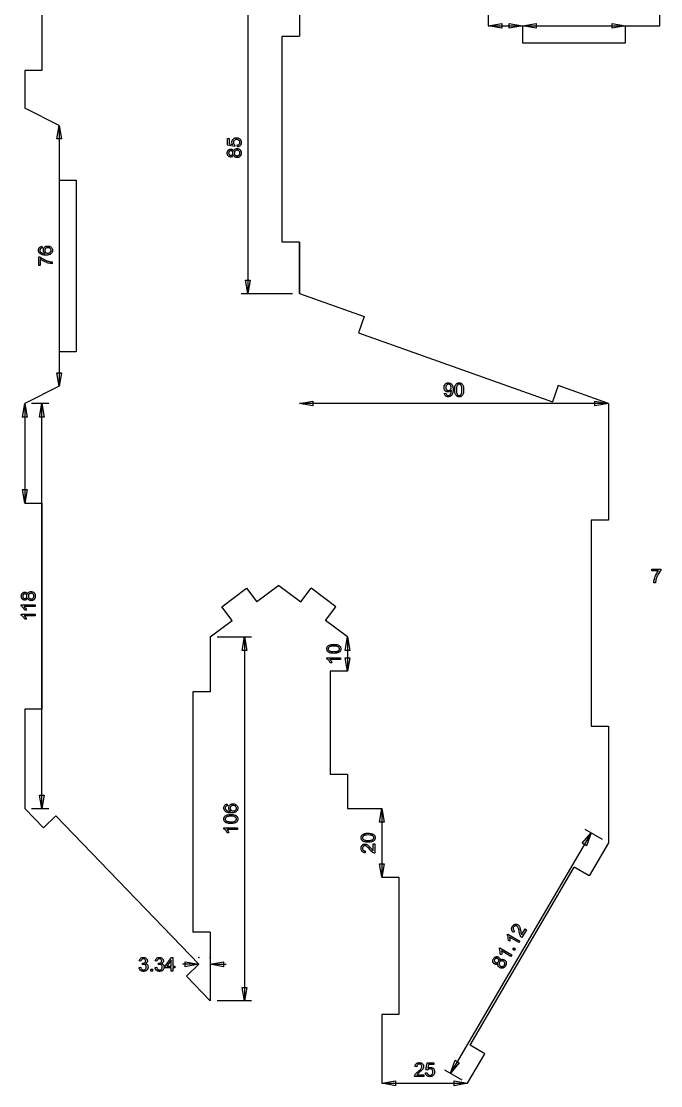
# Model space of a CAD drawing. Extents: x 314 to 1097, y 11 to 816.
# Drawn here: x 634 to 820.2, y 11.3 to 321.3 of the extents above; entities that cross this region are included whole.
import ezdxf

# ---------------------------------------------------------------- set-up
doc = ezdxf.new("R2010")
doc.units = 0
doc.header["$LTSCALE"] = 10
doc.layers.add('Layer_1', color=7, linetype='CONTINUOUS')

msp = doc.modelspace()

# ---------------------------------------------------------------- linework, layer by layer
at = {"layer": 'Layer_1', "color": 7, "linetype": 'CONTINUOUS'}
for p, q in [((770, 470), (770, 320)), ((820, 320), (820, 470)), ((640, 347), (640, 307)), ((700, 327), (700, 242)), ((715, 327), (715, 317)), ((770, 320), (780, 320)), ((770, 320), (780, 320)), ((780, 320), (780, 315)), ((780, 320), (810, 320)), ((810, 320), (820, 320)), ((810, 315), (810, 320)), ((710, 257), (710, 317)), ((710, 317), (715, 317)), ((780, 315), (810, 315)), ((635, 307), (635, 296)), ((640, 307), (635, 307)), ((645, 291), (635, 296)), ((645, 291), (645, 275)), ((645, 291), (645, 215)), ((645, 275), (650, 275)), ((650, 275), (650, 225)), ((715, 257), (710, 257)), ((715, 242), (715, 257)), ((715, 257), (715, 242)), ((698, 242), (713, 242)), ((715, 242), (733.84, 235.3)), ((733.84, 235.3), (732.17, 230.59)), ((732.17, 230.59), (788.7, 210.49)), ((645, 225), (645, 215)), ((650, 225), (645, 225)), ((645, 215), (635, 210)), ((790.38, 215.2), (788.7, 210.49)), ((805, 210), (790.38, 215.2)), ((635, 210), (635, 181)), ((635, 210), (635, 181)), ((642, 210), (637, 210)), ((640, 92), (640, 210)), ((805, 210), (715, 210)), ((805, 210), (805, 176)), ((635, 181), (640, 181)), ((640, 181), (640, 121)), ((805, 176), (800, 176)), ((800, 176), (800, 116)), ((692.4, 150.8), (699.6, 156.2)), ((699.6, 156.2), (702.6, 152.2)), ((709, 157), (702.6, 152.2)), ((709, 157), (715.4, 152.2)), ((715.4, 152.2), (718.4, 156.2)), ((725.6, 150.8), (718.4, 156.2)), ((695.4, 146.8), (692.4, 150.8)), ((722.6, 146.8), (725.6, 150.8)), ((689, 142), (695.4, 146.8)), ((729, 142), (722.6, 146.8)), ((689, 142), (689, 126)), ((691, 142), (701, 142)), ((699, 142), (699, 36)), ((729, 142), (729, 132)), ((729, 142), (729, 132)), ((729, 132), (724, 132)), ((724, 132), (724, 102)), ((689, 126), (684, 126)), ((684, 126), (684, 56)), ((635, 121), (635, 92)), ((640, 121), (635, 121)), ((800, 116), (805, 116)), ((805, 116), (805, 82)), ((724, 102), (729, 102)), ((729, 102), (729, 92)), ((635, 92), (640.41, 86.39)), ((637, 92), (642, 92)), ((729, 92), (739, 92)), ((739, 92), (739, 72)), ((739, 92), (739, 72)), ((640.41, 86.39), (644.01, 89.86)), ((644.01, 89.86), (685.66, 46.67)), ((799.97, 84.95), (758.97, 14.95)), ((803.27, 83.01), (798.24, 85.96)), ((805, 82), (799.38, 72.4)), ((764.74, 23.16), (795.07, 74.93)), ((799.38, 72.4), (795.07, 74.93)), ((739, 72), (744, 72)), ((744, 72), (744, 32)), ((689, 56), (684, 56)), ((689, 56), (689, 36)), ((685.66, 46.67), (680.94, 46.67)), ((682.06, 43.2), (685.66, 46.67)), ((689, 46.67), (693.71, 46.67)), ((689, 36), (682.06, 43.2)), ((701, 36), (691, 36)), ((739, 32), (739, 12)), ((744, 32), (739, 32)), ((769.05, 20.63), (764.74, 23.16)), ((764, 12), (769.05, 20.63)), ((757.24, 15.96), (762.27, 13.01)), ((739, 12), (764, 12)), ((739, 12), (764, 12))]:
    msp.add_line(p, q, dxfattribs=at)
at = {"layer": 'Layer_1', "color": 7, "linetype": 'CONTINUOUS', "flags": 128}
for points in [[(770, 320), (773.94, 320.69), (773.94, 319.31), (770, 320)], [(780, 320), (776.06, 319.31), (776.06, 320.69), (780, 320)], [(780, 320), (783.94, 320.69), (783.94, 319.31), (780, 320)], [(810, 320), (806.06, 319.31), (806.06, 320.69), (810, 320)], [(645, 291), (645.69, 287.06), (644.31, 287.06), (645, 291)], [(696.95, 284.73), (696.91, 285.25), (697.09, 285.29), (697.24, 285.34), (697.37, 285.42), (697.47, 285.51), (697.56, 285.62), (697.62, 285.74), (697.65, 285.88), (697.66, 286.02), (697.65, 286.19), (697.6, 286.34), (697.51, 286.49), (697.4, 286.62), (697.25, 286.72), (697.09, 286.8), (696.9, 286.85), (696.69, 286.86), (696.49, 286.85), (696.31, 286.8), (696.16, 286.73), (696.02, 286.63), (695.92, 286.5), (695.84, 286.35), (695.8, 286.19), (695.78, 286.01), (695.79, 285.89), (695.81, 285.78), (695.84, 285.68), (695.89, 285.58), (695.95, 285.49), (696.01, 285.41), (696.09, 285.34), (696.17, 285.28), (696.11, 284.82), (694.05, 285.21), (694.05, 287.2), (694.52, 287.2), (694.52, 285.6), (695.6, 285.38), (695.49, 285.57), (695.41, 285.75), (695.36, 285.94), (695.35, 286.14), (695.35, 286.27), (695.37, 286.39), (695.4, 286.51), (695.44, 286.62), (695.49, 286.73), (695.55, 286.83), (695.63, 286.93), (695.71, 287.02), (695.8, 287.11), (695.91, 287.18), (696.01, 287.24), (696.13, 287.29), (696.25, 287.33), (696.37, 287.36), (696.5, 287.38), (696.64, 287.38), (696.78, 287.38), (696.91, 287.36), (697.03, 287.34), (697.15, 287.3), (697.27, 287.26), (697.38, 287.21), (697.48, 287.14), (697.58, 287.07), (697.7, 286.97), (697.8, 286.86), (697.88, 286.74), (697.95, 286.61), (698, 286.48), (698.04, 286.33), (698.06, 286.18), (698.07, 286.02), (698.05, 285.76), (698.03, 285.64), (697.99, 285.52), (697.95, 285.41), (697.9, 285.31), (697.83, 285.22), (697.76, 285.13), (697.68, 285.04), (697.6, 284.97), (697.51, 284.91), (697.41, 284.86), (697.3, 284.81), (697.19, 284.77), (697.08, 284.75), (696.95, 284.73)], [(695.83, 282.38), (695.77, 282.24), (695.7, 282.11), (695.61, 282.01), (695.51, 281.93), (695.4, 281.86), (695.28, 281.82), (695.15, 281.79), (695.02, 281.78), (694.91, 281.78), (694.81, 281.8), (694.71, 281.82), (694.61, 281.86), (694.52, 281.9), (694.44, 281.96), (694.36, 282.02), (694.28, 282.09), (694.21, 282.18), (694.15, 282.26), (694.1, 282.36), (694.06, 282.46), (694.03, 282.57), (694, 282.68), (693.98, 282.93), (694, 283.18), (694.03, 283.29), (694.06, 283.4), (694.1, 283.5), (694.15, 283.6), (694.22, 283.69), (694.29, 283.77), (694.37, 283.85), (694.45, 283.91), (694.53, 283.97), (694.63, 284.01), (694.72, 284.05), (694.82, 284.07), (694.92, 284.09), (695.03, 284.09), (695.16, 284.08), (695.29, 284.05), (695.41, 284.01), (695.51, 283.94), (695.61, 283.86), (695.7, 283.76), (695.77, 283.64), (695.83, 283.5), (695.9, 283.67), (695.99, 283.83), (696.09, 283.95), (696.22, 284.06), (696.36, 284.15), (696.51, 284.21), (696.68, 284.24), (696.86, 284.25), (696.98, 284.25), (697.1, 284.23), (697.22, 284.2), (697.33, 284.16), (697.43, 284.11), (697.53, 284.05), (697.63, 283.98), (697.72, 283.89), (697.8, 283.8), (697.87, 283.7), (697.93, 283.59), (697.98, 283.47), (698.02, 283.35), (698.05, 283.22), (698.06, 283.08), (698.07, 282.94), (698.06, 282.79), (698.05, 282.65), (698.02, 282.52), (697.98, 282.4), (697.93, 282.29), (697.87, 282.18), (697.8, 282.08), (697.72, 281.98), (697.63, 281.9), (697.53, 281.82), (697.43, 281.76), (697.32, 281.71), (697.21, 281.67), (697.09, 281.64), (696.97, 281.62), (696.84, 281.62), (696.66, 281.63), (696.48, 281.67), (696.33, 281.73), (696.19, 281.82), (696.07, 281.93), (695.97, 282.06), (695.89, 282.21), (695.83, 282.38)], [(695, 282.28), (695.13, 282.29), (695.26, 282.33), (695.37, 282.38), (695.46, 282.46), (695.54, 282.56), (695.6, 282.67), (695.63, 282.8), (695.64, 282.94), (695.63, 283.07), (695.6, 283.2), (695.54, 283.31), (695.46, 283.4), (695.37, 283.48), (695.27, 283.54), (695.15, 283.57), (695.03, 283.59), (694.9, 283.57), (694.78, 283.54), (694.67, 283.48), (694.57, 283.4), (694.49, 283.3), (694.43, 283.19), (694.4, 283.07), (694.39, 282.93), (694.4, 282.8), (694.43, 282.68), (694.49, 282.57), (694.57, 282.47), (694.66, 282.39), (694.77, 282.33), (694.88, 282.29), (695, 282.28)], [(696.85, 282.12), (696.95, 282.13), (697.05, 282.15), (697.15, 282.18), (697.25, 282.22), (697.35, 282.28), (697.43, 282.35), (697.5, 282.43), (697.56, 282.52), (697.6, 282.62), (697.64, 282.72), (697.66, 282.83), (697.66, 282.94), (697.65, 283.11), (697.61, 283.26), (697.54, 283.4), (697.44, 283.52), (697.32, 283.62), (697.18, 283.7), (697.03, 283.74), (696.86, 283.75), (696.69, 283.74), (696.54, 283.69), (696.4, 283.62), (696.28, 283.52), (696.17, 283.39), (696.1, 283.25), (696.06, 283.1), (696.04, 282.93), (696.06, 282.76), (696.1, 282.61), (696.17, 282.47), (696.27, 282.35), (696.39, 282.25), (696.53, 282.18), (696.68, 282.14), (696.85, 282.12)], [(639.98, 255.78), (640.02, 255.29), (639.88, 255.26), (639.77, 255.21), (639.67, 255.16), (639.6, 255.11), (639.51, 255), (639.44, 254.88), (639.4, 254.76), (639.39, 254.62), (639.4, 254.5), (639.42, 254.39), (639.46, 254.3), (639.52, 254.2), (639.61, 254.09), (639.73, 254), (639.86, 253.91), (640.01, 253.84), (640.19, 253.78), (640.41, 253.74), (640.65, 253.71), (640.94, 253.7), (640.81, 253.79), (640.7, 253.9), (640.61, 254.01), (640.54, 254.13), (640.48, 254.26), (640.44, 254.39), (640.41, 254.53), (640.41, 254.67), (640.41, 254.79), (640.43, 254.91), (640.46, 255.02), (640.5, 255.12), (640.55, 255.23), (640.61, 255.32), (640.68, 255.42), (640.77, 255.51), (640.86, 255.59), (640.96, 255.66), (641.07, 255.72), (641.18, 255.77), (641.3, 255.8), (641.43, 255.83), (641.56, 255.85), (641.7, 255.85), (641.89, 255.84), (642.06, 255.81), (642.24, 255.76), (642.4, 255.69), (642.55, 255.6), (642.69, 255.5), (642.8, 255.38), (642.9, 255.24), (642.97, 255.1), (643.03, 254.94), (643.06, 254.77), (643.07, 254.6), (643.06, 254.45), (643.04, 254.31), (643, 254.17), (642.96, 254.04), (642.89, 253.92), (642.81, 253.81), (642.72, 253.7), (642.62, 253.6), (642.49, 253.51), (642.35, 253.43), (642.2, 253.36), (642.02, 253.31), (641.82, 253.26), (641.61, 253.23), (641.38, 253.22), (641.13, 253.21), (640.85, 253.22), (640.59, 253.24), (640.35, 253.27), (640.13, 253.32), (639.93, 253.38), (639.74, 253.45), (639.58, 253.54), (639.44, 253.64), (639.33, 253.74), (639.24, 253.84), (639.16, 253.96), (639.1, 254.08), (639.05, 254.21), (639.01, 254.34), (638.99, 254.49), (638.98, 254.65), (639, 254.87), (639.05, 255.07), (639.13, 255.26), (639.25, 255.42), (639.39, 255.55), (639.56, 255.66), (639.76, 255.74), (639.98, 255.78)], [(641.7, 253.77), (641.83, 253.78), (641.95, 253.8), (642.07, 253.84), (642.19, 253.88), (642.3, 253.94), (642.39, 254.01), (642.48, 254.09), (642.54, 254.18), (642.6, 254.28), (642.63, 254.38), (642.66, 254.49), (642.66, 254.59), (642.65, 254.74), (642.6, 254.88), (642.52, 255.01), (642.41, 255.13), (642.28, 255.22), (642.12, 255.29), (641.94, 255.34), (641.73, 255.35), (641.53, 255.34), (641.36, 255.29), (641.21, 255.22), (641.08, 255.13), (640.97, 255.01), (640.9, 254.88), (640.85, 254.73), (640.84, 254.57), (640.85, 254.41), (640.9, 254.26), (640.97, 254.13), (641.08, 254.01), (641.21, 253.91), (641.35, 253.83), (641.52, 253.79), (641.7, 253.77)], [(639.52, 250.16), (639.05, 250.16), (639.05, 252.75), (639.43, 252.75), (639.65, 252.56), (639.91, 252.37), (640.19, 252.18), (640.51, 251.99), (640.85, 251.81), (641.2, 251.66), (641.55, 251.52), (641.9, 251.41), (642.16, 251.34), (642.43, 251.29), (642.71, 251.25), (643, 251.22), (643, 250.72), (642.75, 250.73), (642.48, 250.77), (642.18, 250.82), (641.86, 250.9), (641.53, 251), (641.2, 251.12), (640.88, 251.25), (640.57, 251.41), (640.27, 251.58), (640, 251.75), (639.75, 251.93), (639.52, 252.12), (639.52, 250.16)], [(700, 242), (699.31, 245.94), (700.69, 245.94), (700, 242)], [(645, 215), (644.31, 218.94), (645.69, 218.94), (645, 215)], [(757.2, 212.92), (757.67, 212.97), (757.71, 212.81), (757.76, 212.68), (757.82, 212.57), (757.9, 212.49), (757.99, 212.42), (758.09, 212.37), (758.21, 212.34), (758.33, 212.34), (758.44, 212.34), (758.55, 212.36), (758.64, 212.39), (758.73, 212.44), (758.81, 212.5), (758.89, 212.56), (758.95, 212.63), (759.01, 212.72), (759.06, 212.81), (759.11, 212.92), (759.19, 213.18), (759.25, 213.48), (759.27, 213.78), (759.26, 213.88), (759.18, 213.77), (759.09, 213.67), (758.98, 213.58), (758.86, 213.5), (758.73, 213.44), (758.6, 213.39), (758.45, 213.37), (758.31, 213.36), (758.19, 213.36), (758.07, 213.38), (757.96, 213.41), (757.85, 213.45), (757.75, 213.5), (757.65, 213.56), (757.56, 213.63), (757.47, 213.72), (757.39, 213.81), (757.32, 213.91), (757.26, 214.02), (757.21, 214.13), (757.17, 214.26), (757.15, 214.39), (757.13, 214.52), (757.12, 214.67), (757.13, 214.81), (757.15, 214.96), (757.17, 215.09), (757.21, 215.21), (757.26, 215.33), (757.33, 215.44), (757.4, 215.55), (757.48, 215.65), (757.58, 215.73), (757.67, 215.81), (757.78, 215.87), (757.89, 215.92), (758, 215.96), (758.12, 215.99), (758.25, 216.01), (758.38, 216.02), (758.57, 216), (758.76, 215.96), (758.93, 215.9), (759.1, 215.81), (759.25, 215.69), (759.38, 215.55), (759.49, 215.39), (759.59, 215.21), (759.66, 214.99), (759.71, 214.73), (759.74, 214.43), (759.75, 214.08), (759.74, 213.72), (759.71, 213.39), (759.66, 213.11), (759.59, 212.86), (759.49, 212.65), (759.38, 212.46), (759.25, 212.3), (759.09, 212.17), (758.92, 212.07), (758.74, 211.99), (758.54, 211.95), (758.32, 211.93), (758.1, 211.95), (757.9, 212), (757.71, 212.08), (757.56, 212.19), (757.42, 212.34), (757.32, 212.51), (757.24, 212.7), (757.2, 212.92)], [(759.21, 214.69), (759.19, 214.89), (759.15, 215.07), (759.08, 215.23), (758.98, 215.36), (758.87, 215.47), (758.74, 215.55), (758.59, 215.59), (758.44, 215.61), (758.28, 215.59), (758.14, 215.54), (758, 215.46), (757.87, 215.34), (757.77, 215.2), (757.69, 215.04), (757.64, 214.85), (757.63, 214.65), (757.64, 214.47), (757.69, 214.3), (757.76, 214.16), (757.86, 214.03), (757.98, 213.92), (758.12, 213.85), (758.27, 213.8), (758.43, 213.79), (758.59, 213.8), (758.74, 213.85), (758.87, 213.92), (758.99, 214.03), (759.09, 214.16), (759.15, 214.31), (759.2, 214.49), (759.21, 214.69)], [(760.23, 213.97), (760.24, 214.31), (760.27, 214.61), (760.31, 214.88), (760.38, 215.11), (760.46, 215.32), (760.56, 215.5), (760.68, 215.65), (760.81, 215.78), (760.96, 215.88), (761.14, 215.96), (761.33, 216), (761.54, 216.02), (761.69, 216.01), (761.84, 215.98), (761.97, 215.94), (762.1, 215.89), (762.22, 215.81), (762.32, 215.73), (762.42, 215.63), (762.5, 215.51), (762.58, 215.38), (762.64, 215.24), (762.7, 215.09), (762.75, 214.92), (762.79, 214.73), (762.82, 214.51), (762.83, 214.25), (762.84, 213.97), (762.83, 213.64), (762.8, 213.34), (762.76, 213.07), (762.7, 212.84), (762.61, 212.63), (762.52, 212.45), (762.4, 212.3), (762.26, 212.17), (762.11, 212.06), (761.94, 211.99), (761.75, 211.95), (761.54, 211.93), (761.4, 211.94), (761.26, 211.96), (761.14, 211.99), (761.02, 212.04), (760.91, 212.09), (760.81, 212.17), (760.71, 212.25), (760.63, 212.35), (760.53, 212.48), (760.45, 212.64), (760.39, 212.81), (760.33, 213), (760.29, 213.22), (760.26, 213.45), (760.24, 213.7), (760.23, 213.97)], [(760.74, 213.97), (760.75, 213.52), (760.79, 213.15), (760.83, 213), (760.87, 212.87), (760.91, 212.75), (760.97, 212.66), (761.09, 212.52), (761.16, 212.46), (761.22, 212.42), (761.3, 212.38), (761.37, 212.36), (761.45, 212.34), (761.54, 212.34), (761.62, 212.34), (761.7, 212.36), (761.77, 212.38), (761.85, 212.42), (761.92, 212.46), (761.98, 212.52), (762.11, 212.66), (762.16, 212.76), (762.21, 212.87), (762.25, 213), (762.28, 213.15), (762.32, 213.52), (762.34, 213.97), (762.32, 214.43), (762.28, 214.79), (762.25, 214.95), (762.21, 215.08), (762.16, 215.19), (762.11, 215.29), (761.98, 215.43), (761.92, 215.48), (761.85, 215.53), (761.77, 215.56), (761.7, 215.59), (761.61, 215.6), (761.53, 215.61), (761.37, 215.59), (761.23, 215.54), (761.1, 215.45), (760.99, 215.32), (760.93, 215.22), (760.88, 215.1), (760.84, 214.96), (760.8, 214.8), (760.77, 214.62), (760.75, 214.43), (760.74, 213.97)], [(635, 210), (635.69, 206.06), (634.31, 206.06), (635, 210)], [(640, 210), (640.69, 206.06), (639.31, 206.06), (640, 210)], [(715, 210), (718.94, 210.69), (718.94, 209.31), (715, 210)], [(805, 210), (801.06, 209.31), (801.06, 210.69), (805, 210)], [(635, 181), (634.31, 184.94), (635.69, 184.94), (635, 181)], [(817.65, 161.27), (817.65, 161.74), (820.24, 161.74), (820.24, 161.36), (820.05, 161.14), (819.86, 160.88), (819.67, 160.6), (819.48, 160.28), (819.31, 159.94), (819.15, 159.59), (819.02, 159.24), (818.9, 158.89), (818.84, 158.63), (818.78, 158.36), (818.74, 158.08), (818.72, 157.79), (818.21, 157.79), (818.23, 158.04), (818.26, 158.31), (818.32, 158.61), (818.4, 158.93), (818.49, 159.26), (818.61, 159.59), (818.75, 159.91), (818.91, 160.22), (819.07, 160.52), (819.25, 160.79), (819.43, 161.04), (819.61, 161.27), (817.65, 161.27)], [(635.83, 153.33), (635.77, 153.19), (635.7, 153.07), (635.61, 152.96), (635.51, 152.88), (635.4, 152.82), (635.28, 152.77), (635.15, 152.74), (635.02, 152.73), (634.91, 152.74), (634.81, 152.75), (634.71, 152.78), (634.61, 152.81), (634.52, 152.86), (634.44, 152.91), (634.36, 152.97), (634.28, 153.05), (634.21, 153.13), (634.15, 153.22), (634.1, 153.31), (634.06, 153.41), (634.03, 153.52), (634, 153.64), (633.98, 153.88), (634, 154.13), (634.03, 154.25), (634.06, 154.36), (634.1, 154.46), (634.15, 154.55), (634.22, 154.64), (634.29, 154.73), (634.37, 154.8), (634.45, 154.87), (634.53, 154.92), (634.63, 154.97), (634.72, 155), (634.82, 155.03), (634.92, 155.04), (635.03, 155.05), (635.16, 155.04), (635.29, 155.01), (635.41, 154.96), (635.51, 154.9), (635.61, 154.82), (635.7, 154.72), (635.77, 154.59), (635.83, 154.46), (635.9, 154.63), (635.99, 154.78), (636.09, 154.91), (636.22, 155.02), (636.36, 155.1), (636.51, 155.16), (636.68, 155.2), (636.86, 155.21), (636.98, 155.2), (637.1, 155.19), (637.22, 155.16), (637.33, 155.12), (637.43, 155.07), (637.53, 155), (637.63, 154.93), (637.72, 154.85), (637.8, 154.75), (637.87, 154.65), (637.93, 154.54), (637.98, 154.43), (638.02, 154.3), (638.05, 154.17), (638.06, 154.04), (638.07, 153.89), (638.06, 153.75), (638.05, 153.61), (638.02, 153.48), (637.98, 153.36), (637.93, 153.24), (637.87, 153.13), (637.8, 153.03), (637.72, 152.94), (637.63, 152.85), (637.53, 152.78), (637.43, 152.71), (637.32, 152.66), (637.21, 152.62), (637.09, 152.6), (636.97, 152.58), (636.84, 152.57), (636.66, 152.59), (636.48, 152.62), (636.33, 152.68), (636.19, 152.77), (636.07, 152.88), (635.97, 153.01), (635.89, 153.16), (635.83, 153.33)], [(635, 153.24), (635.13, 153.25), (635.26, 153.28), (635.37, 153.34), (635.46, 153.42), (635.54, 153.52), (635.6, 153.63), (635.63, 153.75), (635.64, 153.89), (635.63, 154.03), (635.6, 154.15), (635.54, 154.26), (635.46, 154.36), (635.37, 154.44), (635.27, 154.49), (635.15, 154.53), (635.03, 154.54), (634.9, 154.53), (634.78, 154.49), (634.67, 154.44), (634.57, 154.35), (634.49, 154.25), (634.43, 154.14), (634.4, 154.02), (634.39, 153.89), (634.4, 153.75), (634.43, 153.63), (634.49, 153.52), (634.57, 153.42), (634.66, 153.34), (634.77, 153.28), (634.88, 153.25), (635, 153.24)], [(636.85, 153.08), (636.95, 153.08), (637.05, 153.1), (637.15, 153.13), (637.25, 153.18), (637.35, 153.23), (637.43, 153.3), (637.5, 153.38), (637.56, 153.47), (637.6, 153.57), (637.64, 153.68), (637.66, 153.78), (637.66, 153.9), (637.65, 154.06), (637.61, 154.22), (637.54, 154.36), (637.44, 154.48), (637.32, 154.58), (637.18, 154.65), (637.03, 154.69), (636.86, 154.71), (636.69, 154.69), (636.54, 154.65), (636.4, 154.57), (636.28, 154.47), (636.17, 154.35), (636.1, 154.2), (636.06, 154.05), (636.04, 153.88), (636.06, 153.71), (636.1, 153.56), (636.17, 153.43), (636.27, 153.31), (636.39, 153.21), (636.53, 153.13), (636.68, 153.09), (636.85, 153.08)], [(638, 151.32), (638, 150.83), (634.87, 150.83), (635.04, 150.62), (635.21, 150.36), (635.36, 150.09), (635.46, 149.85), (634.99, 149.85), (634.89, 150.05), (634.77, 150.23), (634.65, 150.41), (634.52, 150.57), (634.38, 150.71), (634.25, 150.83), (634.11, 150.93), (633.98, 151), (633.98, 151.32), (638, 151.32)], [(638, 148.63), (638, 148.14), (634.87, 148.14), (635.04, 147.93), (635.21, 147.67), (635.36, 147.4), (635.46, 147.15), (634.99, 147.15), (634.89, 147.35), (634.77, 147.54), (634.65, 147.71), (634.52, 147.87), (634.38, 148.02), (634.25, 148.14), (634.11, 148.24), (633.98, 148.31), (633.98, 148.63), (638, 148.63)], [(699, 142), (699.69, 138.06), (698.31, 138.06), (699, 142)], [(725.03, 137.23), (724.69, 137.24), (724.39, 137.27), (724.12, 137.31), (723.89, 137.38), (723.68, 137.46), (723.5, 137.56), (723.35, 137.68), (723.22, 137.81), (723.12, 137.96), (723.04, 138.14), (723, 138.33), (722.98, 138.54), (722.99, 138.69), (723.02, 138.84), (723.06, 138.97), (723.11, 139.1), (723.19, 139.22), (723.27, 139.32), (723.37, 139.42), (723.49, 139.5), (723.62, 139.58), (723.76, 139.64), (723.91, 139.7), (724.08, 139.75), (724.27, 139.79), (724.49, 139.82), (724.75, 139.83), (725.03, 139.84), (725.36, 139.83), (725.66, 139.8), (725.93, 139.76), (726.16, 139.7), (726.37, 139.61), (726.55, 139.52), (726.7, 139.4), (726.83, 139.26), (726.94, 139.11), (727.01, 138.94), (727.05, 138.75), (727.07, 138.54), (727.06, 138.4), (727.04, 138.26), (727.01, 138.14), (726.96, 138.02), (726.91, 137.91), (726.83, 137.81), (726.75, 137.71), (726.65, 137.63), (726.52, 137.53), (726.36, 137.45), (726.19, 137.39), (726, 137.33), (725.78, 137.29), (725.55, 137.26), (725.3, 137.24), (725.03, 137.23)], [(729, 142), (729.69, 138.06), (728.31, 138.06), (729, 142)], [(725.03, 137.74), (725.48, 137.75), (725.85, 137.79), (726, 137.83), (726.13, 137.87), (726.25, 137.91), (726.34, 137.97), (726.48, 138.09), (726.54, 138.16), (726.58, 138.22), (726.62, 138.3), (726.64, 138.37), (726.66, 138.45), (726.66, 138.54), (726.66, 138.62), (726.64, 138.7), (726.62, 138.77), (726.58, 138.85), (726.54, 138.92), (726.48, 138.98), (726.34, 139.11), (726.24, 139.16), (726.13, 139.21), (726, 139.25), (725.85, 139.28), (725.48, 139.32), (725.03, 139.34), (724.57, 139.32), (724.21, 139.28), (724.05, 139.25), (723.92, 139.21), (723.81, 139.16), (723.71, 139.11), (723.57, 138.98), (723.52, 138.92), (723.47, 138.85), (723.44, 138.77), (723.41, 138.7), (723.4, 138.61), (723.39, 138.53), (723.41, 138.37), (723.46, 138.23), (723.55, 138.1), (723.68, 137.99), (723.78, 137.93), (723.9, 137.88), (724.04, 137.84), (724.2, 137.8), (724.38, 137.77), (724.57, 137.75), (725.03, 137.74)], [(727, 135.97), (727, 135.48), (723.87, 135.48), (724.04, 135.28), (724.21, 135.02), (724.36, 134.74), (724.46, 134.5), (723.99, 134.5), (723.89, 134.7), (723.77, 134.89), (723.65, 135.06), (723.52, 135.22), (723.38, 135.36), (723.25, 135.48), (723.11, 135.58), (722.98, 135.66), (722.98, 135.97), (727, 135.97)], [(729, 132), (728.31, 135.94), (729.69, 135.94), (729, 132)], [(640, 92), (639.31, 95.94), (640.69, 95.94), (640, 92)], [(693.98, 93.33), (694.02, 92.85), (693.88, 92.81), (693.77, 92.77), (693.67, 92.72), (693.6, 92.66), (693.51, 92.55), (693.44, 92.44), (693.4, 92.31), (693.39, 92.17), (693.4, 92.06), (693.42, 91.95), (693.46, 91.85), (693.52, 91.76), (693.61, 91.65), (693.73, 91.55), (693.86, 91.46), (694.01, 91.39), (694.19, 91.33), (694.41, 91.29), (694.65, 91.26), (694.94, 91.25), (694.81, 91.35), (694.7, 91.45), (694.61, 91.56), (694.54, 91.69), (694.48, 91.82), (694.44, 91.95), (694.41, 92.08), (694.41, 92.22), (694.41, 92.34), (694.43, 92.46), (694.46, 92.57), (694.5, 92.68), (694.55, 92.78), (694.61, 92.88), (694.68, 92.97), (694.77, 93.06), (694.86, 93.14), (694.96, 93.21), (695.07, 93.27), (695.18, 93.32), (695.3, 93.36), (695.43, 93.38), (695.56, 93.4), (695.7, 93.41), (695.89, 93.4), (696.06, 93.36), (696.24, 93.31), (696.4, 93.24), (696.55, 93.15), (696.69, 93.05), (696.8, 92.93), (696.9, 92.8), (696.97, 92.65), (697.03, 92.49), (697.06, 92.33), (697.07, 92.15), (697.06, 92), (697.04, 91.86), (697, 91.72), (696.96, 91.6), (696.89, 91.47), (696.81, 91.36), (696.72, 91.25), (696.62, 91.15), (696.49, 91.06), (696.35, 90.98), (696.2, 90.92), (696.02, 90.86), (695.82, 90.82), (695.61, 90.79), (695.38, 90.77), (695.13, 90.76), (694.85, 90.77), (694.59, 90.79), (694.35, 90.82), (694.13, 90.87), (693.93, 90.93), (693.74, 91), (693.58, 91.09), (693.44, 91.19), (693.33, 91.29), (693.24, 91.4), (693.16, 91.51), (693.1, 91.63), (693.05, 91.76), (693.01, 91.9), (692.99, 92.04), (692.98, 92.2), (693, 92.42), (693.05, 92.63), (693.13, 92.81), (693.25, 92.97), (693.39, 93.11), (693.56, 93.21), (693.76, 93.29), (693.98, 93.33)], [(695.03, 87.68), (694.69, 87.69), (694.39, 87.71), (694.12, 87.76), (693.89, 87.82), (693.68, 87.91), (693.5, 88.01), (693.35, 88.12), (693.22, 88.26), (693.12, 88.41), (693.04, 88.58), (693, 88.77), (692.98, 88.98), (692.99, 89.14), (693.02, 89.28), (693.06, 89.42), (693.11, 89.55), (693.19, 89.66), (693.27, 89.77), (693.37, 89.86), (693.49, 89.95), (693.62, 90.02), (693.76, 90.09), (693.91, 90.15), (694.08, 90.2), (694.27, 90.24), (694.49, 90.26), (694.75, 90.28), (695.03, 90.29), (695.36, 90.28), (695.66, 90.25), (695.93, 90.21), (696.16, 90.14), (696.37, 90.06), (696.55, 89.96), (696.7, 89.84), (696.83, 89.71), (696.94, 89.56), (697.01, 89.38), (697.05, 89.19), (697.07, 88.98), (697.06, 88.84), (697.04, 88.71), (697.01, 88.58), (696.96, 88.47), (696.91, 88.36), (696.83, 88.25), (696.75, 88.16), (696.65, 88.07), (696.52, 87.98), (696.36, 87.9), (696.19, 87.83), (696, 87.78), (695.78, 87.73), (695.55, 87.7), (695.3, 87.68), (695.03, 87.68)], [(695.7, 91.33), (695.83, 91.34), (695.95, 91.36), (696.07, 91.39), (696.19, 91.44), (696.3, 91.5), (696.39, 91.57), (696.48, 91.65), (696.54, 91.74), (696.6, 91.84), (696.63, 91.94), (696.66, 92.04), (696.66, 92.14), (696.65, 92.29), (696.6, 92.43), (696.52, 92.56), (696.41, 92.68), (696.28, 92.78), (696.12, 92.85), (695.94, 92.89), (695.73, 92.9), (695.53, 92.89), (695.36, 92.85), (695.21, 92.78), (695.08, 92.68), (694.97, 92.56), (694.9, 92.43), (694.85, 92.29), (694.84, 92.13), (694.85, 91.97), (694.9, 91.82), (694.97, 91.68), (695.08, 91.56), (695.21, 91.46), (695.35, 91.39), (695.52, 91.34), (695.7, 91.33)], [(739, 92), (739.69, 88.06), (738.31, 88.06), (739, 92)], [(695.03, 88.18), (695.48, 88.2), (695.85, 88.24), (696, 88.27), (696.13, 88.31), (696.25, 88.36), (696.34, 88.41), (696.48, 88.54), (696.54, 88.6), (696.58, 88.67), (696.62, 88.74), (696.64, 88.82), (696.66, 88.9), (696.66, 88.98), (696.66, 89.07), (696.64, 89.14), (696.62, 89.22), (696.58, 89.29), (696.54, 89.36), (696.48, 89.43), (696.34, 89.55), (696.24, 89.61), (696.13, 89.65), (696, 89.69), (695.85, 89.72), (695.48, 89.77), (695.03, 89.78), (694.57, 89.77), (694.21, 89.72), (694.05, 89.69), (693.92, 89.65), (693.81, 89.61), (693.71, 89.55), (693.57, 89.43), (693.52, 89.36), (693.47, 89.29), (693.44, 89.22), (693.41, 89.14), (693.4, 89.06), (693.39, 88.98), (693.41, 88.82), (693.46, 88.67), (693.55, 88.55), (693.68, 88.44), (693.78, 88.38), (693.9, 88.33), (694.04, 88.28), (694.2, 88.25), (694.38, 88.22), (694.57, 88.2), (695.03, 88.18)], [(697, 86.42), (697, 85.93), (693.87, 85.93), (694.04, 85.72), (694.21, 85.46), (694.36, 85.19), (694.46, 84.95), (693.99, 84.95), (693.89, 85.15), (693.77, 85.33), (693.65, 85.51), (693.52, 85.67), (693.38, 85.81), (693.25, 85.93), (693.11, 86.03), (692.98, 86.1), (692.98, 86.42), (697, 86.42)], [(735.03, 82.23), (734.69, 82.24), (734.39, 82.27), (734.12, 82.31), (733.89, 82.38), (733.68, 82.46), (733.5, 82.56), (733.35, 82.68), (733.22, 82.81), (733.12, 82.96), (733.04, 83.14), (733, 83.33), (732.98, 83.54), (732.99, 83.69), (733.02, 83.84), (733.06, 83.97), (733.11, 84.1), (733.19, 84.22), (733.27, 84.32), (733.37, 84.42), (733.49, 84.5), (733.62, 84.58), (733.76, 84.64), (733.91, 84.7), (734.08, 84.75), (734.27, 84.79), (734.49, 84.82), (734.75, 84.83), (735.03, 84.84), (735.36, 84.83), (735.66, 84.8), (735.93, 84.76), (736.16, 84.7), (736.37, 84.61), (736.55, 84.52), (736.7, 84.4), (736.83, 84.26), (736.94, 84.11), (737.01, 83.94), (737.05, 83.75), (737.07, 83.54), (737.06, 83.4), (737.04, 83.26), (737.01, 83.14), (736.96, 83.02), (736.91, 82.91), (736.83, 82.81), (736.75, 82.71), (736.65, 82.63), (736.52, 82.53), (736.36, 82.45), (736.19, 82.39), (736, 82.33), (735.78, 82.29), (735.55, 82.26), (735.3, 82.24), (735.03, 82.23)], [(735.03, 82.74), (735.48, 82.75), (735.85, 82.79), (736, 82.83), (736.13, 82.87), (736.25, 82.91), (736.34, 82.97), (736.48, 83.09), (736.54, 83.16), (736.58, 83.22), (736.62, 83.3), (736.64, 83.37), (736.66, 83.45), (736.66, 83.54), (736.66, 83.62), (736.64, 83.7), (736.62, 83.77), (736.58, 83.85), (736.54, 83.92), (736.48, 83.98), (736.34, 84.11), (736.24, 84.16), (736.13, 84.21), (736, 84.25), (735.85, 84.28), (735.48, 84.32), (735.03, 84.34), (734.57, 84.32), (734.21, 84.28), (734.05, 84.25), (733.92, 84.21), (733.81, 84.16), (733.71, 84.11), (733.57, 83.98), (733.52, 83.92), (733.47, 83.85), (733.44, 83.77), (733.41, 83.7), (733.4, 83.61), (733.39, 83.53), (733.41, 83.37), (733.46, 83.23), (733.55, 83.1), (733.68, 82.99), (733.78, 82.93), (733.9, 82.88), (734.04, 82.84), (734.2, 82.8), (734.38, 82.77), (734.57, 82.75), (735.03, 82.74)], [(799.97, 84.95), (798.58, 81.2), (797.38, 81.9), (799.97, 84.95)], [(736.53, 81.71), (737, 81.71), (737, 79.06), (736.83, 79.07), (736.66, 79.12), (736.52, 79.18), (736.39, 79.25), (736.26, 79.34), (736.13, 79.44), (735.99, 79.57), (735.84, 79.71), (735.52, 80.08), (735.27, 80.38), (735.04, 80.63), (734.84, 80.82), (734.67, 80.97), (734.52, 81.07), (734.37, 81.14), (734.22, 81.18), (734.08, 81.2), (733.94, 81.18), (733.81, 81.14), (733.7, 81.08), (733.59, 80.99), (733.5, 80.87), (733.44, 80.75), (733.4, 80.6), (733.39, 80.44), (733.4, 80.27), (733.44, 80.12), (733.51, 79.99), (733.6, 79.87), (733.72, 79.78), (733.86, 79.71), (734.01, 79.67), (734.19, 79.66), (734.14, 79.15), (734, 79.17), (733.87, 79.2), (733.75, 79.23), (733.64, 79.28), (733.54, 79.33), (733.44, 79.39), (733.36, 79.46), (733.28, 79.54), (733.21, 79.63), (733.15, 79.73), (733.1, 79.83), (733.06, 79.94), (733.03, 80.06), (733, 80.18), (732.98, 80.45), (732.99, 80.59), (733, 80.73), (733.03, 80.85), (733.06, 80.97), (733.11, 81.08), (733.16, 81.18), (733.23, 81.28), (733.3, 81.36), (733.39, 81.44), (733.47, 81.51), (733.56, 81.57), (733.66, 81.62), (733.76, 81.65), (733.87, 81.68), (733.98, 81.69), (734.09, 81.7), (734.21, 81.69), (734.33, 81.68), (734.45, 81.64), (734.57, 81.6), (734.68, 81.54), (734.8, 81.47), (734.93, 81.38), (735.05, 81.28), (735.36, 80.97), (735.76, 80.52), (736.07, 80.16), (736.26, 79.95), (736.39, 79.84), (736.53, 79.74), (736.53, 81.71)], [(739, 72), (738.31, 75.94), (739.69, 75.94), (739, 72)], [(780.72, 56.98), (781.13, 56.74), (779.79, 54.46), (779.65, 54.55), (779.53, 54.68), (779.44, 54.79), (779.36, 54.93), (779.29, 55.07), (779.23, 55.22), (779.18, 55.4), (779.12, 55.6), (779.03, 56.09), (778.97, 56.47), (778.9, 56.8), (778.82, 57.07), (778.75, 57.27), (778.66, 57.44), (778.57, 57.58), (778.47, 57.69), (778.35, 57.77), (778.23, 57.83), (778.09, 57.86), (777.96, 57.86), (777.82, 57.84), (777.69, 57.79), (777.57, 57.71), (777.47, 57.6), (777.37, 57.47), (777.3, 57.32), (777.26, 57.17), (777.25, 57.02), (777.27, 56.87), (777.32, 56.73), (777.41, 56.61), (777.52, 56.49), (777.67, 56.39), (777.37, 55.98), (777.26, 56.06), (777.16, 56.15), (777.08, 56.24), (777, 56.34), (776.94, 56.44), (776.89, 56.54), (776.85, 56.64), (776.83, 56.75), (776.81, 56.86), (776.81, 56.98), (776.81, 57.09), (776.83, 57.21), (776.87, 57.32), (776.91, 57.44), (777.03, 57.69), (777.1, 57.8), (777.18, 57.91), (777.27, 58.01), (777.36, 58.09), (777.45, 58.16), (777.55, 58.22), (777.66, 58.27), (777.77, 58.31), (777.88, 58.34), (777.99, 58.35), (778.09, 58.36), (778.2, 58.35), (778.31, 58.33), (778.41, 58.3), (778.52, 58.25), (778.62, 58.2), (778.72, 58.13), (778.81, 58.06), (778.9, 57.97), (778.98, 57.88), (779.05, 57.77), (779.11, 57.64), (779.18, 57.5), (779.23, 57.35), (779.34, 56.93), (779.46, 56.34), (779.54, 55.87), (779.6, 55.6), (779.66, 55.43), (779.73, 55.28), (780.72, 56.98)], [(779.19, 53.42), (778.94, 53), (776.24, 54.58), (776.28, 54.32), (776.3, 54.01), (776.29, 53.7), (776.25, 53.43), (775.84, 53.67), (775.86, 53.9), (775.85, 54.12), (775.84, 54.33), (775.8, 54.53), (775.76, 54.73), (775.7, 54.9), (775.64, 55.05), (775.56, 55.18), (775.72, 55.45), (779.19, 53.42)], [(776.83, 49.4), (776.58, 48.98), (773.88, 50.56), (773.93, 50.3), (773.94, 49.99), (773.93, 49.68), (773.9, 49.41), (773.49, 49.65), (773.5, 49.88), (773.5, 50.09), (773.48, 50.31), (773.45, 50.51), (773.4, 50.7), (773.35, 50.88), (773.28, 51.03), (773.21, 51.16), (773.37, 51.43), (776.83, 49.4)], [(777.61, 50.73), (777.12, 51.01), (777.41, 51.49), (777.89, 51.21), (777.61, 50.73)], [(668.3, 45.73), (668.79, 45.79), (668.84, 45.6), (668.9, 45.43), (668.98, 45.3), (669.08, 45.19), (669.18, 45.11), (669.3, 45.05), (669.43, 45.02), (669.57, 45), (669.74, 45.02), (669.89, 45.06), (670.03, 45.14), (670.16, 45.24), (670.26, 45.37), (670.34, 45.51), (670.38, 45.67), (670.4, 45.84), (670.38, 46), (670.34, 46.15), (670.27, 46.28), (670.18, 46.4), (670.06, 46.49), (669.92, 46.56), (669.78, 46.6), (669.61, 46.62), (669.46, 46.6), (669.27, 46.56), (669.32, 46.99), (669.4, 46.99), (669.55, 47), (669.7, 47.03), (669.84, 47.08), (669.97, 47.15), (670.08, 47.25), (670.15, 47.36), (670.2, 47.5), (670.22, 47.66), (670.21, 47.79), (670.17, 47.9), (670.11, 48.01), (670.03, 48.1), (669.94, 48.18), (669.82, 48.24), (669.7, 48.27), (669.56, 48.28), (669.42, 48.27), (669.3, 48.24), (669.19, 48.18), (669.08, 48.1), (669, 48), (668.93, 47.88), (668.87, 47.73), (668.84, 47.56), (668.35, 47.65), (668.41, 47.88), (668.5, 48.09), (668.61, 48.26), (668.76, 48.41), (668.93, 48.53), (669.12, 48.62), (669.32, 48.67), (669.55, 48.69), (669.71, 48.68), (669.87, 48.65), (670.01, 48.61), (670.15, 48.54), (670.28, 48.47), (670.4, 48.38), (670.49, 48.28), (670.58, 48.16), (670.64, 48.04), (670.69, 47.91), (670.71, 47.78), (670.72, 47.65), (670.71, 47.52), (670.69, 47.4), (670.64, 47.28), (670.58, 47.17), (670.5, 47.07), (670.41, 46.98), (670.3, 46.9), (670.17, 46.84), (670.34, 46.78), (670.49, 46.71), (670.61, 46.61), (670.72, 46.5), (670.81, 46.36), (670.87, 46.21), (670.91, 46.04), (670.92, 45.85), (670.91, 45.72), (670.89, 45.6), (670.86, 45.48), (670.82, 45.37), (670.77, 45.26), (670.7, 45.15), (670.63, 45.06), (670.54, 44.96), (670.44, 44.88), (670.33, 44.8), (670.22, 44.74), (670.1, 44.69), (669.98, 44.65), (669.85, 44.62), (669.71, 44.6), (669.57, 44.6), (669.44, 44.6), (669.32, 44.62), (669.2, 44.64), (669.09, 44.68), (668.98, 44.72), (668.88, 44.77), (668.79, 44.84), (668.7, 44.91), (668.61, 44.99), (668.54, 45.08), (668.48, 45.17), (668.42, 45.27), (668.38, 45.38), (668.34, 45.49), (668.32, 45.6), (668.3, 45.73)], [(672.96, 45.73), (673.45, 45.79), (673.5, 45.6), (673.56, 45.43), (673.64, 45.3), (673.74, 45.19), (673.85, 45.11), (673.96, 45.05), (674.09, 45.02), (674.23, 45), (674.4, 45.02), (674.55, 45.06), (674.69, 45.14), (674.82, 45.24), (674.92, 45.37), (675, 45.51), (675.04, 45.67), (675.06, 45.84), (675.04, 46), (675, 46.15), (674.93, 46.28), (674.84, 46.4), (674.72, 46.49), (674.59, 46.56), (674.44, 46.6), (674.27, 46.62), (674.12, 46.6), (673.93, 46.56), (673.98, 46.99), (674.06, 46.99), (674.21, 47), (674.36, 47.03), (674.5, 47.08), (674.63, 47.15), (674.74, 47.25), (674.81, 47.36), (674.86, 47.5), (674.88, 47.66), (674.87, 47.79), (674.83, 47.9), (674.77, 48.01), (674.69, 48.1), (674.6, 48.18), (674.48, 48.24), (674.36, 48.27), (674.22, 48.28), (674.08, 48.27), (673.96, 48.24), (673.85, 48.18), (673.74, 48.1), (673.66, 48), (673.59, 47.88), (673.54, 47.73), (673.5, 47.56), (673.01, 47.65), (673.07, 47.88), (673.16, 48.09), (673.27, 48.26), (673.42, 48.41), (673.59, 48.53), (673.78, 48.62), (673.98, 48.67), (674.21, 48.69), (674.37, 48.68), (674.53, 48.65), (674.67, 48.61), (674.81, 48.54), (674.94, 48.47), (675.06, 48.38), (675.15, 48.28), (675.24, 48.16), (675.3, 48.04), (675.35, 47.91), (675.37, 47.78), (675.38, 47.65), (675.37, 47.52), (675.35, 47.4), (675.3, 47.28), (675.24, 47.17), (675.16, 47.07), (675.07, 46.98), (674.96, 46.9), (674.83, 46.84), (675, 46.78), (675.15, 46.71), (675.27, 46.61), (675.38, 46.5), (675.47, 46.36), (675.53, 46.21), (675.57, 46.04), (675.58, 45.85), (675.57, 45.72), (675.55, 45.6), (675.52, 45.48), (675.48, 45.37), (675.43, 45.26), (675.36, 45.15), (675.29, 45.06), (675.2, 44.96), (675.1, 44.88), (674.99, 44.8), (674.88, 44.74), (674.76, 44.69), (674.64, 44.65), (674.51, 44.62), (674.37, 44.6), (674.23, 44.6), (674.1, 44.6), (673.98, 44.62), (673.86, 44.64), (673.75, 44.68), (673.64, 44.72), (673.54, 44.77), (673.45, 44.84), (673.36, 44.91), (673.27, 44.99), (673.2, 45.08), (673.14, 45.17), (673.08, 45.27), (673.04, 45.38), (673, 45.49), (672.98, 45.6), (672.96, 45.73)], [(677.64, 44.67), (677.64, 45.63), (675.9, 45.63), (675.9, 46.08), (677.73, 48.67), (678.13, 48.67), (678.13, 46.08), (678.67, 46.08), (678.67, 45.63), (678.13, 45.63), (678.13, 44.67), (677.64, 44.67)], [(677.64, 46.08), (677.64, 47.88), (676.39, 46.08), (677.64, 46.08)], [(685.66, 46.67), (681.72, 45.97), (681.72, 47.36), (685.66, 46.67)], [(689, 46.67), (692.93, 47.36), (692.93, 45.97), (689, 46.67)], [(772.84, 46.87), (772.71, 46.78), (772.59, 46.71), (772.46, 46.67), (772.33, 46.64), (772.21, 46.64), (772.08, 46.66), (771.95, 46.7), (771.83, 46.77), (771.74, 46.83), (771.66, 46.89), (771.59, 46.96), (771.52, 47.04), (771.47, 47.12), (771.42, 47.21), (771.38, 47.31), (771.35, 47.41), (771.34, 47.51), (771.33, 47.62), (771.33, 47.73), (771.35, 47.84), (771.37, 47.95), (771.41, 48.06), (771.52, 48.28), (771.66, 48.49), (771.74, 48.57), (771.82, 48.65), (771.91, 48.72), (772.01, 48.77), (772.11, 48.82), (772.21, 48.85), (772.31, 48.88), (772.42, 48.89), (772.52, 48.9), (772.62, 48.89), (772.72, 48.87), (772.82, 48.84), (772.91, 48.8), (773.01, 48.75), (773.12, 48.68), (773.22, 48.59), (773.29, 48.49), (773.35, 48.38), (773.4, 48.26), (773.42, 48.13), (773.42, 47.99), (773.4, 47.84), (773.55, 47.96), (773.7, 48.04), (773.86, 48.1), (774.02, 48.13), (774.18, 48.13), (774.35, 48.11), (774.51, 48.05), (774.67, 47.97), (774.78, 47.9), (774.87, 47.83), (774.96, 47.75), (775.03, 47.66), (775.1, 47.56), (775.15, 47.45), (775.2, 47.34), (775.23, 47.22), (775.25, 47.1), (775.26, 46.98), (775.26, 46.85), (775.24, 46.73), (775.21, 46.6), (775.17, 46.48), (775.12, 46.35), (775.05, 46.22), (774.97, 46.1), (774.89, 45.99), (774.8, 45.89), (774.7, 45.81), (774.6, 45.73), (774.49, 45.67), (774.38, 45.62), (774.26, 45.58), (774.14, 45.55), (774.02, 45.53), (773.9, 45.53), (773.79, 45.54), (773.67, 45.56), (773.55, 45.6), (773.44, 45.64), (773.33, 45.7), (773.17, 45.81), (773.04, 45.93), (772.94, 46.06), (772.86, 46.21), (772.81, 46.36), (772.79, 46.52), (772.8, 46.69), (772.84, 46.87)], [(772.07, 47.21), (772.19, 47.15), (772.31, 47.12), (772.44, 47.11), (772.56, 47.13), (772.68, 47.18), (772.78, 47.25), (772.88, 47.34), (772.96, 47.45), (773.02, 47.57), (773.05, 47.7), (773.06, 47.82), (773.04, 47.94), (773, 48.06), (772.94, 48.16), (772.85, 48.25), (772.75, 48.32), (772.63, 48.38), (772.51, 48.41), (772.39, 48.41), (772.27, 48.39), (772.15, 48.34), (772.04, 48.28), (771.95, 48.19), (771.87, 48.08), (771.81, 47.96), (771.78, 47.84), (771.77, 47.71), (771.79, 47.59), (771.83, 47.47), (771.89, 47.37), (771.97, 47.28), (772.07, 47.21)], [(773.58, 46.14), (773.68, 46.09), (773.77, 46.06), (773.88, 46.03), (773.98, 46.02), (774.09, 46.02), (774.2, 46.04), (774.3, 46.07), (774.4, 46.12), (774.49, 46.18), (774.57, 46.26), (774.64, 46.34), (774.7, 46.43), (774.78, 46.58), (774.82, 46.74), (774.83, 46.89), (774.8, 47.05), (774.75, 47.19), (774.67, 47.33), (774.56, 47.44), (774.42, 47.54), (774.27, 47.61), (774.11, 47.65), (773.95, 47.66), (773.79, 47.63), (773.64, 47.57), (773.51, 47.49), (773.39, 47.38), (773.3, 47.24), (773.22, 47.09), (773.19, 46.93), (773.18, 46.78), (773.2, 46.62), (773.26, 46.48), (773.34, 46.35), (773.45, 46.23), (773.58, 46.14)], [(671.68, 44.67), (671.68, 45.23), (672.24, 45.23), (672.24, 44.67), (671.68, 44.67)], [(699, 36), (698.31, 39.94), (699.69, 39.94), (699, 36)], [(758.97, 14.95), (760.36, 18.7), (761.56, 17.99), (758.97, 14.95)], [(751.21, 14.47), (751.21, 14), (748.56, 14), (748.57, 14.17), (748.62, 14.34), (748.68, 14.48), (748.75, 14.61), (748.84, 14.74), (748.94, 14.87), (749.07, 15.01), (749.21, 15.16), (749.58, 15.48), (749.88, 15.73), (750.13, 15.96), (750.32, 16.16), (750.47, 16.33), (750.57, 16.48), (750.64, 16.63), (750.68, 16.78), (750.7, 16.92), (750.68, 17.06), (750.64, 17.19), (750.58, 17.3), (750.49, 17.41), (750.37, 17.5), (750.25, 17.56), (750.1, 17.6), (749.94, 17.61), (749.77, 17.6), (749.62, 17.56), (749.49, 17.49), (749.37, 17.4), (749.28, 17.28), (749.21, 17.14), (749.17, 16.99), (749.16, 16.81), (748.65, 16.86), (748.67, 17), (748.7, 17.13), (748.73, 17.25), (748.78, 17.36), (748.83, 17.46), (748.89, 17.56), (748.96, 17.64), (749.04, 17.72), (749.13, 17.79), (749.23, 17.85), (749.33, 17.9), (749.44, 17.94), (749.56, 17.97), (749.68, 18), (749.95, 18.02), (750.09, 18.01), (750.23, 18), (750.35, 17.97), (750.47, 17.94), (750.58, 17.89), (750.68, 17.84), (750.78, 17.77), (750.86, 17.7), (750.94, 17.61), (751.01, 17.53), (751.07, 17.44), (751.12, 17.34), (751.15, 17.24), (751.18, 17.13), (751.19, 17.02), (751.2, 16.91), (751.19, 16.79), (751.18, 16.67), (751.14, 16.55), (751.1, 16.43), (751.04, 16.32), (750.97, 16.2), (750.88, 16.07), (750.78, 15.95), (750.47, 15.64), (750.02, 15.24), (749.66, 14.93), (749.45, 14.74), (749.34, 14.61), (749.24, 14.47), (751.21, 14.47)], [(751.73, 15.05), (752.25, 15.09), (752.29, 14.91), (752.34, 14.76), (752.42, 14.63), (752.51, 14.53), (752.62, 14.44), (752.74, 14.38), (752.88, 14.35), (753.02, 14.34), (753.19, 14.35), (753.34, 14.4), (753.49, 14.49), (753.62, 14.6), (753.72, 14.75), (753.8, 14.91), (753.85, 15.1), (753.86, 15.31), (753.85, 15.51), (753.8, 15.69), (753.73, 15.84), (753.63, 15.98), (753.5, 16.08), (753.35, 16.16), (753.19, 16.2), (753.01, 16.22), (752.89, 16.21), (752.78, 16.19), (752.68, 16.16), (752.58, 16.11), (752.49, 16.05), (752.41, 15.99), (752.34, 15.91), (752.28, 15.83), (751.82, 15.89), (752.21, 17.95), (754.2, 17.95), (754.2, 17.48), (752.6, 17.48), (752.38, 16.4), (752.57, 16.51), (752.75, 16.59), (752.94, 16.64), (753.14, 16.65), (753.27, 16.65), (753.39, 16.63), (753.51, 16.6), (753.62, 16.56), (753.73, 16.51), (753.83, 16.45), (753.93, 16.37), (754.02, 16.29), (754.11, 16.2), (754.18, 16.09), (754.24, 15.99), (754.29, 15.87), (754.33, 15.75), (754.36, 15.63), (754.38, 15.5), (754.38, 15.36), (754.38, 15.22), (754.36, 15.09), (754.34, 14.97), (754.3, 14.85), (754.26, 14.73), (754.21, 14.62), (754.14, 14.52), (754.07, 14.42), (753.97, 14.3), (753.86, 14.2), (753.74, 14.12), (753.61, 14.05), (753.48, 14), (753.33, 13.96), (753.18, 13.94), (753.02, 13.93), (752.76, 13.95), (752.64, 13.97), (752.52, 14.01), (752.41, 14.05), (752.31, 14.1), (752.22, 14.17), (752.13, 14.24), (752.04, 14.32), (751.97, 14.4), (751.91, 14.49), (751.86, 14.59), (751.81, 14.7), (751.77, 14.81), (751.75, 14.92), (751.73, 15.05)], [(739, 12), (742.94, 12.69), (742.94, 11.31), (739, 12)], [(764, 12), (760.06, 11.31), (760.06, 12.69), (764, 12)]]:
    msp.add_lwpolyline(points, close=True, dxfattribs=at)
at = {"layer": 'Layer_1', "color": 7, "linetype": 'CONTINUOUS'}
for p in [(685.66, 48.67), (689, 48.67)]:
    msp.add_point(p, dxfattribs=at)

doc.saveas('drawing.dxf')
